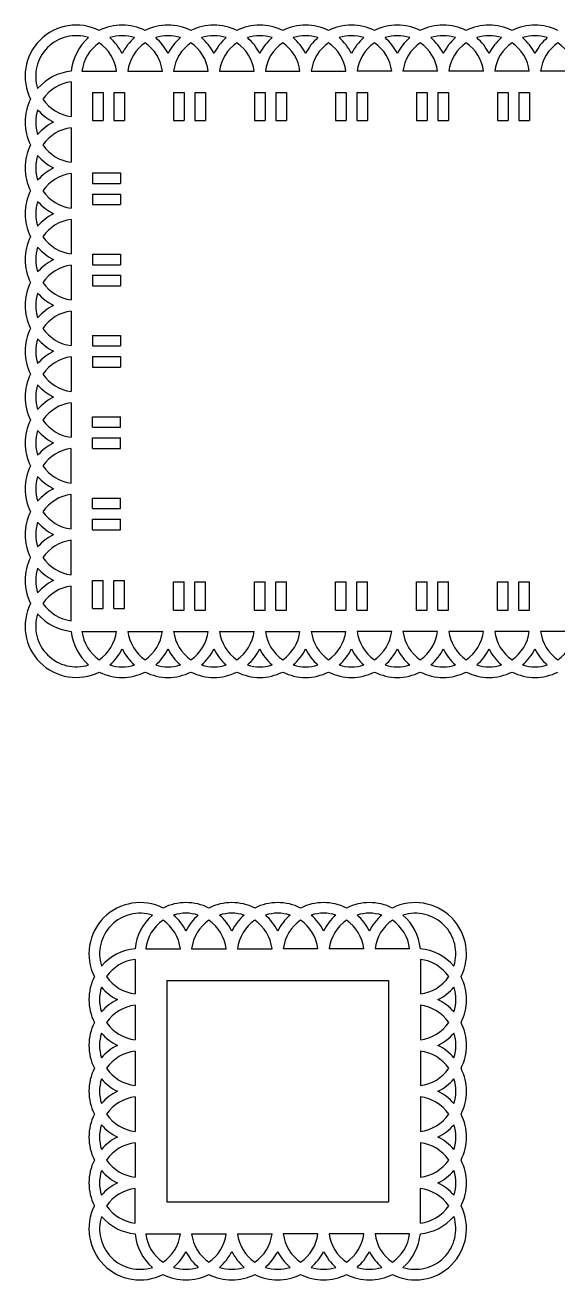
# Model space of a CAD drawing. Extents: x -350 to 190, y 155 to 395.
# Drawn here: x -350 to -249.7, y 156.4 to 392.8 of the extents above; entities that cross this region are included whole.
import ezdxf

# ---------------------------------------------------------------- set-up
doc = ezdxf.new("R2010")
doc.units = 0
doc.layers.get('0').update_dxf_attribs({"linetype": 'CONTINUOUS'})

msp = doc.modelspace()

# ---------------------------------------------------------------- linework, layer by layer
for p, q in [((-339.350709, 384.132136), (-332.833472, 384.132136)), ((-330.714131, 384.132136), (-324.196895, 384.132136)), ((-322.077554, 384.132136), (-315.560318, 384.132136)), ((-313.440977, 384.132136), (-306.92374, 384.132136)), ((-304.804399, 384.132136), (-298.287163, 384.132136)), ((-296.167822, 384.132136), (-289.650585, 384.132136)), ((-281.014008, 384.132136), (-287.531245, 384.132136)), ((-272.377431, 384.132136), (-278.894667, 384.132136)), ((-263.740853, 384.132136), (-270.25809, 384.132136)), ((-255.104276, 384.132136), (-261.621512, 384.132136)), ((-246.467698, 384.132136), (-252.984935, 384.132136)), ((-341.363162, 382.119682), (-341.363162, 375.602446)), ((-337.363162, 380.132136), (-337.363162, 374.832136)), ((-337.363162, 380.132136), (-335.363162, 380.132136)), ((-335.363162, 380.132136), (-335.363162, 374.832136)), ((-333.363162, 380.132136), (-333.363162, 374.832136)), ((-333.363162, 380.132136), (-331.363162, 380.132136)), ((-331.363162, 380.132136), (-331.363162, 374.832136)), ((-322.105745, 380.132136), (-322.105745, 374.832136)), ((-322.105745, 380.132136), (-320.105745, 380.132136)), ((-320.105745, 380.132136), (-320.105745, 374.832136)), ((-318.105745, 380.132136), (-318.105745, 374.832136)), ((-318.105745, 380.132136), (-316.105745, 380.132136)), ((-316.105745, 380.132136), (-316.105745, 374.832136)), ((-306.848329, 380.132136), (-306.848329, 374.832136)), ((-306.848329, 380.132136), (-304.848329, 380.132136)), ((-304.848329, 380.132136), (-304.848329, 374.832136)), ((-302.848329, 380.132136), (-300.848329, 380.132136)), ((-302.848329, 380.132136), (-302.848329, 374.832136)), ((-300.848329, 380.132136), (-300.848329, 374.832136)), ((-291.590912, 380.132136), (-291.590912, 374.832136)), ((-291.590912, 380.132136), (-289.590912, 380.132136)), ((-289.590912, 380.132136), (-289.590912, 374.832136)), ((-287.590912, 380.132136), (-285.590912, 380.132136)), ((-287.590912, 380.132136), (-287.590912, 374.832136)), ((-285.590912, 380.132136), (-285.590912, 374.832136)), ((-276.333495, 380.132136), (-276.333495, 374.832136)), ((-276.333495, 380.132136), (-274.333495, 380.132136)), ((-274.333495, 380.132136), (-274.333495, 374.832136)), ((-272.333495, 380.132136), (-272.333495, 374.832136)), ((-272.333495, 380.132136), (-270.333495, 380.132136)), ((-270.333495, 380.132136), (-270.333495, 374.832136)), ((-261.076079, 380.132136), (-259.076079, 380.132136)), ((-261.076079, 380.132136), (-261.076079, 374.832136)), ((-259.076079, 380.132136), (-259.076079, 374.832136)), ((-257.076079, 380.132136), (-257.076079, 374.832136)), ((-257.076079, 380.132136), (-255.076079, 380.132136)), ((-255.076079, 380.132136), (-255.076079, 374.832136)), ((-337.363162, 374.832136), (-335.363162, 374.832136)), ((-333.363162, 374.832136), (-331.363162, 374.832136)), ((-322.105745, 374.832136), (-320.105745, 374.832136)), ((-318.105745, 374.832136), (-316.105745, 374.832136)), ((-306.848329, 374.832136), (-304.848329, 374.832136)), ((-302.848329, 374.832136), (-300.848329, 374.832136)), ((-291.590912, 374.832136), (-289.590912, 374.832136)), ((-287.590912, 374.832136), (-285.590912, 374.832136)), ((-276.333495, 374.832136), (-274.333495, 374.832136)), ((-272.333495, 374.832136), (-270.333495, 374.832136)), ((-261.076079, 374.832136), (-259.076079, 374.832136)), ((-257.076079, 374.832136), (-255.076079, 374.832136)), ((-341.363162, 373.483105), (-341.363162, 366.965869)), ((-341.363162, 364.846528), (-341.363162, 358.329291)), ((-337.363162, 364.98238), (-337.363162, 362.98238)), ((-337.363162, 364.98238), (-332.063162, 364.98238)), ((-332.063162, 364.98238), (-332.063162, 362.98238)), ((-337.363162, 362.98238), (-332.063162, 362.98238)), ((-337.363162, 360.98238), (-337.363162, 358.98238)), ((-337.363162, 360.98238), (-332.063162, 360.98238)), ((-332.063162, 360.98238), (-332.063162, 358.98238)), ((-337.363162, 358.98238), (-332.063162, 358.98238)), ((-341.363162, 356.20995), (-341.363162, 349.692714)), ((-341.363162, 347.573373), (-341.363162, 341.056136)), ((-337.363162, 349.674055), (-337.363162, 347.674055)), ((-337.363162, 349.674055), (-332.063162, 349.674055)), ((-337.363162, 347.674055), (-332.063162, 347.674055)), ((-332.063162, 349.674055), (-332.063162, 347.674055)), ((-337.363162, 345.674055), (-337.363162, 343.674055)), ((-337.363162, 345.674055), (-332.063162, 345.674055)), ((-332.063162, 345.674055), (-332.063162, 343.674055)), ((-337.363162, 343.674055), (-332.063162, 343.674055)), ((-341.363162, 338.936795), (-341.363162, 332.419559)), ((-337.363162, 334.359889), (-337.363162, 332.359889)), ((-337.363162, 334.359889), (-332.063162, 334.359889)), ((-332.063162, 334.359889), (-332.063162, 332.359889)), ((-337.363162, 332.359889), (-332.063162, 332.359889)), ((-341.363162, 330.300218), (-341.363162, 323.782982)), ((-337.363162, 330.359889), (-337.363162, 328.359889)), ((-337.363162, 330.359889), (-332.063162, 330.359889)), ((-332.063162, 330.359889), (-332.063162, 328.359889)), ((-337.363162, 328.359889), (-332.063162, 328.359889)), ((-341.363162, 321.663641), (-341.363162, 315.146404)), ((-337.363162, 317.034058), (-337.363162, 319.034058)), ((-337.363162, 319.034058), (-332.063162, 319.034058)), ((-337.363162, 317.034058), (-332.063162, 317.034058)), ((-332.063162, 317.034058), (-332.063162, 319.034058)), ((-337.363162, 315.034058), (-332.063162, 315.034058)), ((-337.363162, 313.034058), (-337.363162, 315.034058)), ((-332.063162, 313.034058), (-332.063162, 315.034058)), ((-341.363162, 306.509827), (-341.363162, 313.027063)), ((-337.363162, 313.034058), (-332.063162, 313.034058)), ((-341.363162, 297.873249), (-341.363162, 304.390486)), ((-337.363162, 301.708228), (-337.363162, 303.708228)), ((-337.363162, 303.708228), (-332.063162, 303.708228)), ((-332.063162, 301.708228), (-332.063162, 303.708228)), ((-337.363162, 301.708228), (-332.063162, 301.708228)), ((-337.363162, 297.708228), (-337.363162, 299.708228)), ((-337.363162, 299.708228), (-332.063162, 299.708228)), ((-332.063162, 297.708228), (-332.063162, 299.708228)), ((-341.363162, 289.236672), (-341.363162, 295.753909)), ((-337.363162, 297.708228), (-332.063162, 297.708228)), ((-341.363162, 280.600095), (-341.363162, 287.117331)), ((-337.363162, 282.889821), (-337.363162, 288.189821)), ((-337.363162, 288.189821), (-335.363162, 288.189821)), ((-335.363162, 282.889821), (-335.363162, 288.189821)), ((-333.363162, 282.889821), (-333.363162, 288.189821)), ((-333.363162, 288.189821), (-331.363162, 288.189821)), ((-331.363162, 282.889821), (-331.363162, 288.189821)), ((-322.105745, 282.587641), (-322.105745, 287.887641)), ((-322.105745, 287.887641), (-320.105745, 287.887641)), ((-320.105745, 282.587641), (-320.105745, 287.887641)), ((-318.105745, 282.587641), (-318.105745, 287.887641)), ((-318.105745, 287.887641), (-316.105745, 287.887641)), ((-316.105745, 282.587641), (-316.105745, 287.887641)), ((-306.848329, 282.587641), (-306.848329, 287.887641)), ((-306.848329, 287.887641), (-304.848329, 287.887641)), ((-304.848329, 282.587641), (-304.848329, 287.887641)), ((-302.848329, 282.587641), (-302.848329, 287.887641)), ((-302.848329, 287.887641), (-300.848329, 287.887641)), ((-300.848329, 282.587641), (-300.848329, 287.887641)), ((-291.590912, 282.587641), (-291.590912, 287.887641)), ((-291.590912, 287.887641), (-289.590912, 287.887641)), ((-289.590912, 282.587641), (-289.590912, 287.887641)), ((-287.590912, 282.587641), (-287.590912, 287.887641)), ((-287.590912, 287.887641), (-285.590912, 287.887641)), ((-285.590912, 282.587641), (-285.590912, 287.887641)), ((-276.333495, 282.587641), (-276.333495, 287.887641)), ((-276.333495, 287.887641), (-274.333495, 287.887641)), ((-274.333495, 282.587641), (-274.333495, 287.887641)), ((-272.333495, 282.587641), (-272.333495, 287.887641)), ((-272.333495, 287.887641), (-270.333495, 287.887641)), ((-270.333495, 282.587641), (-270.333495, 287.887641)), ((-261.076079, 282.587641), (-261.076079, 287.887641)), ((-261.076079, 287.887641), (-259.076079, 287.887641)), ((-259.076079, 282.587641), (-259.076079, 287.887641)), ((-257.076079, 282.587641), (-257.076079, 287.887641)), ((-257.076079, 287.887641), (-255.076079, 287.887641)), ((-255.076079, 282.587641), (-255.076079, 287.887641)), ((-337.363162, 282.889821), (-335.363162, 282.889821)), ((-333.363162, 282.889821), (-331.363162, 282.889821)), ((-322.105745, 282.587641), (-320.105745, 282.587641)), ((-318.105745, 282.587641), (-316.105745, 282.587641)), ((-306.848329, 282.587641), (-304.848329, 282.587641)), ((-302.848329, 282.587641), (-300.848329, 282.587641)), ((-291.590912, 282.587641), (-289.590912, 282.587641)), ((-287.590912, 282.587641), (-285.590912, 282.587641)), ((-276.333495, 282.587641), (-274.333495, 282.587641)), ((-272.333495, 282.587641), (-270.333495, 282.587641)), ((-261.076079, 282.587641), (-259.076079, 282.587641)), ((-257.076079, 282.587641), (-255.076079, 282.587641)), ((-339.350709, 278.587641), (-332.833472, 278.587641)), ((-330.714131, 278.587641), (-324.196895, 278.587641)), ((-322.077554, 278.587641), (-315.560318, 278.587641)), ((-313.440977, 278.587641), (-306.92374, 278.587641)), ((-304.804399, 278.587641), (-298.287163, 278.587641)), ((-296.167822, 278.587641), (-289.650585, 278.587641)), ((-281.014008, 278.587641), (-287.531245, 278.587641)), ((-272.377431, 278.587641), (-278.894667, 278.587641)), ((-263.740853, 278.587641), (-270.25809, 278.587641)), ((-255.104276, 278.587641), (-261.621512, 278.587641)), ((-246.467698, 278.587641), (-252.984935, 278.587641)), ((-327.336306, 218.79726), (-320.819069, 218.79726)), ((-318.699728, 218.79726), (-312.182492, 218.79726)), ((-310.063151, 218.79726), (-303.545915, 218.79726)), ((-294.909337, 218.79726), (-301.426574, 218.79726)), ((-286.27276, 218.79726), (-292.789996, 218.79726)), ((-277.636182, 218.79726), (-284.153419, 218.79726)), ((-329.348759, 216.784807), (-329.348759, 210.267571)), ((-275.623729, 216.784807), (-275.623729, 210.267571)), ((-323.348759, 212.79726), (-281.623729, 212.79726)), ((-323.348759, 212.79726), (-323.348759, 171.07223)), ((-281.623729, 212.79726), (-281.623729, 171.07223)), ((-329.348759, 208.14823), (-329.348759, 201.630993)), ((-275.623729, 208.14823), (-275.623729, 201.630993)), ((-329.348759, 199.511652), (-329.348759, 192.994416)), ((-275.623729, 199.511652), (-275.623729, 192.994416)), ((-329.348759, 190.875075), (-329.348759, 184.357838)), ((-275.623729, 190.875075), (-275.623729, 184.357838)), ((-329.348759, 182.238498), (-329.348759, 175.721261)), ((-275.623729, 182.238498), (-275.623729, 175.721261)), ((-329.348759, 167.084684), (-329.348759, 173.60192)), ((-275.623729, 167.084684), (-275.623729, 173.60192)), ((-323.348759, 171.07223), (-281.623729, 171.07223)), ((-327.336306, 165.07223), (-320.819069, 165.07223)), ((-318.699728, 165.07223), (-312.182492, 165.07223)), ((-310.063151, 165.07223), (-303.545915, 165.07223)), ((-294.909337, 165.07223), (-301.426574, 165.07223)), ((-286.27276, 165.07223), (-292.789996, 165.07223)), ((-277.636182, 165.07223), (-284.153419, 165.07223))]:
    msp.add_line(p, q)
for centre, radius, start, end in [((-340.410379, 383.179353), 9.636577, 63.377233, 206.622767), ((-331.773802, 383.179353), 9.636577, 63.377233, 116.622767), ((-323.137225, 383.179353), 9.636577, 63.377233, 116.622767), ((-314.500647, 383.179353), 9.636577, 63.377233, 116.622767), ((-305.86407, 383.179353), 9.636577, 63.377233, 116.622767), ((-297.227492, 383.179353), 9.636577, 63.377233, 116.622767), ((-288.590915, 383.179353), 9.636577, 63.377233, 116.622767), ((-279.954338, 383.179353), 9.636577, 63.377233, 116.622767), ((-271.31776, 383.179353), 9.636577, 63.377233, 116.622767), ((-262.681183, 383.179353), 9.636577, 63.377233, 116.622767), ((-254.044605, 383.179353), 9.636577, 63.377233, 116.622767), ((-340.410379, 383.179353), 7.636577, 72.327431, 197.672569), ((-331.773802, 383.179353), 9.636577, 130.96948, 174.32581), ((-331.773802, 383.179353), 7.636577, 72.327431, 107.672569), ((-340.410379, 383.179353), 9.636577, 26.333307, 49.03052), ((-323.137225, 383.179353), 9.636577, 130.96948, 153.666693), ((-323.137225, 383.179353), 7.636577, 72.327431, 107.672569), ((-331.773802, 383.179353), 9.636577, 26.333307, 49.03052), ((-314.500647, 383.179353), 9.636577, 130.96948, 153.666693), ((-323.137225, 383.179353), 9.636577, 26.333307, 49.03052), ((-314.500647, 383.179353), 7.636577, 72.327431, 107.672569), ((-305.86407, 383.179353), 9.636577, 130.96948, 153.666693), ((-305.86407, 383.179353), 7.636577, 72.327431, 107.672569), ((-314.500647, 383.179353), 9.636577, 26.333307, 49.03052), ((-297.227492, 383.179353), 9.636577, 130.96948, 153.666693), ((-305.86407, 383.179353), 9.636577, 26.333307, 49.03052), ((-297.227492, 383.179353), 7.636577, 72.327431, 107.672569), ((-288.590915, 383.179353), 9.636577, 130.96948, 153.666693), ((-288.590915, 383.179353), 7.636577, 72.327431, 107.672569), ((-297.227492, 383.179353), 9.636577, 26.333307, 49.03052), ((-279.954338, 383.179353), 9.636577, 130.96948, 153.666693), ((-279.954338, 383.179353), 7.636577, 72.327431, 107.672569), ((-288.590915, 383.179353), 9.636577, 26.333307, 49.03052), ((-271.31776, 383.179353), 9.636577, 130.96948, 153.666693), ((-279.954338, 383.179353), 9.636577, 26.333307, 49.03052), ((-271.31776, 383.179353), 7.636577, 72.327431, 107.672569), ((-262.681183, 383.179353), 9.636577, 130.96948, 153.666693), ((-262.681183, 383.179353), 7.636577, 72.327431, 107.672569), ((-271.31776, 383.179353), 9.636577, 26.333307, 49.03052), ((-254.044605, 383.179353), 9.636577, 130.96948, 153.666693), ((-262.681183, 383.179353), 9.636577, 26.333307, 49.03052), ((-254.044605, 383.179353), 7.636577, 72.327431, 107.672569), ((-245.408028, 383.179353), 9.636577, 130.96948, 153.666693), ((-331.773802, 383.179353), 7.636577, 124.435238, 172.832776), ((-340.410379, 383.179353), 7.636577, 7.167224, 55.564762), ((-323.137225, 383.179353), 7.636577, 124.435238, 172.832776), ((-331.773802, 383.179353), 7.636577, 7.167224, 55.564762), ((-314.500647, 383.179353), 7.636577, 124.435238, 172.832776), ((-323.137225, 383.179353), 7.636577, 7.167224, 55.564762), ((-305.86407, 383.179353), 7.636577, 124.435238, 172.832776), ((-314.500647, 383.179353), 7.636577, 7.167224, 55.564762), ((-297.227492, 383.179353), 7.636577, 124.435238, 172.832776), ((-305.86407, 383.179353), 7.636577, 7.167224, 55.564762), ((-288.590915, 383.179353), 7.636577, 124.435238, 172.832776), ((-297.227492, 383.179353), 7.636577, 7.167224, 55.564762), ((-279.954338, 383.179353), 7.636577, 124.435238, 172.832776), ((-288.590915, 383.179353), 7.636577, 7.167224, 55.564762), ((-271.31776, 383.179353), 7.636577, 124.435238, 172.832776), ((-279.954338, 383.179353), 7.636577, 7.167224, 55.564762), ((-262.681183, 383.179353), 7.636577, 124.435238, 172.832776), ((-271.31776, 383.179353), 7.636577, 7.167224, 55.564762), ((-254.044605, 383.179353), 7.636577, 124.435238, 172.832776), ((-262.681183, 383.179353), 7.636577, 7.167224, 55.564762), ((-245.408028, 383.179353), 7.636577, 124.435238, 172.832776), ((-254.044605, 383.179353), 7.636577, 7.167224, 55.564762), ((-340.410379, 374.542775), 9.636577, 95.67419, 139.03052), ((-340.410379, 374.542775), 7.636577, 97.167224, 145.564762), ((-340.410379, 374.542775), 9.636577, 153.377233, 206.622767), ((-340.410379, 383.179353), 7.636577, 214.435238, 262.832776), ((-340.410379, 374.542775), 7.636577, 162.327431, 197.672569), ((-340.410379, 383.179353), 9.636577, 220.96948, 243.666693), ((-340.410379, 365.906198), 9.636577, 116.333307, 139.03052), ((-340.410379, 365.906198), 7.636577, 97.167224, 145.564762), ((-340.410379, 365.906198), 9.636577, 153.377233, 206.622767), ((-340.410379, 374.542775), 7.636577, 214.435238, 262.832776), ((-340.410379, 365.906198), 7.636577, 162.327431, 197.672569), ((-340.410379, 374.542775), 9.636577, 220.96948, 243.666693), ((-340.410379, 357.269621), 9.636577, 116.333307, 139.03052), ((-340.410379, 357.269621), 7.636577, 97.167224, 145.564762), ((-340.410379, 357.269621), 9.636577, 153.377233, 206.622767), ((-340.410379, 357.269621), 7.636577, 162.327431, 197.672569), ((-340.410379, 365.906198), 9.636577, 220.96948, 243.666693), ((-340.410379, 365.906198), 7.636577, 214.435238, 262.832776), ((-340.410379, 348.633043), 9.636577, 116.333307, 139.03052), ((-340.410379, 348.633043), 7.636577, 97.167224, 145.564762), ((-340.410379, 348.633043), 9.636577, 153.377233, 206.622767), ((-340.410379, 357.269621), 7.636577, 214.435238, 262.832776), ((-340.410379, 348.633043), 7.636577, 162.327431, 197.672569), ((-340.410379, 357.269621), 9.636577, 220.96948, 243.666693), ((-340.410379, 339.996466), 9.636577, 116.333307, 139.03052), ((-340.410379, 339.996466), 7.636577, 97.167224, 145.564762), ((-340.410379, 339.996466), 9.636577, 153.377233, 206.622767), ((-340.410379, 348.633043), 7.636577, 214.435238, 262.832776), ((-340.410379, 339.996466), 7.636577, 162.327431, 197.672569), ((-340.410379, 348.633043), 9.636577, 220.96948, 243.666693), ((-340.410379, 331.359889), 9.636577, 116.333307, 139.03052), ((-340.410379, 331.359889), 7.636577, 97.167224, 145.564762), ((-340.410379, 331.359889), 9.636577, 153.377233, 206.622767), ((-340.410379, 331.359889), 7.636577, 162.327431, 197.672569), ((-340.410379, 339.996466), 9.636577, 220.96948, 243.666693), ((-340.410379, 339.996466), 7.636577, 214.435238, 262.832776), ((-340.410379, 322.723311), 9.636577, 116.333307, 139.03052), ((-340.410379, 322.723311), 7.636577, 97.167224, 145.564762), ((-340.410379, 322.723311), 9.636577, 153.377233, 206.622767), ((-340.410379, 331.359889), 7.636577, 214.435238, 262.832776), ((-340.410379, 322.723311), 7.636577, 162.327431, 197.672569), ((-340.410379, 331.359889), 9.636577, 220.96948, 243.666693), ((-340.410379, 314.086734), 9.636577, 116.333307, 139.03052), ((-340.410379, 314.086734), 7.636577, 97.167224, 145.564762), ((-340.410379, 314.086734), 9.636577, 153.377233, 206.622767), ((-340.410379, 322.723311), 7.636577, 214.435238, 262.832776), ((-340.410379, 314.086734), 7.636577, 162.327431, 197.672569), ((-340.410379, 322.723311), 9.636577, 220.96948, 243.666693), ((-340.410379, 305.450156), 9.636577, 116.333307, 139.03052), ((-340.410379, 305.450156), 7.636577, 97.167224, 145.564762), ((-340.410379, 305.450156), 9.636577, 153.377233, 206.622767), ((-340.410379, 314.086734), 7.636577, 214.435238, 262.832776), ((-340.410379, 305.450156), 7.636577, 162.327431, 197.672569), ((-340.410379, 314.086734), 9.636577, 220.96948, 243.666693), ((-340.410379, 296.813579), 9.636577, 116.333307, 139.03052), ((-340.410379, 296.813579), 7.636577, 97.167224, 145.564762), ((-340.410379, 296.813579), 9.636577, 153.377233, 206.622767), ((-340.410379, 305.450156), 7.636577, 214.435238, 262.832776), ((-340.410379, 296.813579), 7.636577, 162.327431, 197.672569), ((-340.410379, 305.450156), 9.636577, 220.96948, 243.666693), ((-340.410379, 288.177002), 9.636577, 116.333307, 139.03052), ((-340.410379, 288.177002), 7.636577, 97.167224, 145.564762), ((-340.410379, 288.177002), 9.636577, 153.377233, 206.622767), ((-340.410379, 296.813579), 7.636577, 214.435238, 262.832776), ((-340.410379, 288.177002), 7.636577, 162.327431, 197.672569), ((-340.410379, 296.813579), 9.636577, 220.96948, 243.666693), ((-340.410379, 279.540424), 9.636577, 116.333307, 139.03052), ((-340.410379, 279.540424), 7.636577, 97.167224, 145.564762), ((-340.410379, 279.540424), 9.636577, 153.377233, 296.622767), ((-340.410379, 288.177002), 7.636577, 214.435238, 262.832776), ((-340.410379, 279.540424), 7.636577, 162.327431, 287.672569), ((-340.410379, 288.177002), 9.636577, 220.96948, 264.32581), ((-331.773802, 279.540424), 9.636577, 185.67419, 229.03052), ((-331.773802, 279.540424), 7.636577, 187.167224, 235.564762), ((-340.410379, 279.540424), 7.636577, 304.435238, 352.832776), ((-323.137225, 279.540424), 7.636577, 187.167224, 235.564762), ((-331.773802, 279.540424), 7.636577, 304.435238, 352.832776), ((-314.500647, 279.540424), 7.636577, 187.167224, 235.564762), ((-323.137225, 279.540424), 7.636577, 304.435238, 352.832776), ((-305.86407, 279.540424), 7.636577, 187.167224, 235.564762), ((-314.500647, 279.540424), 7.636577, 304.435238, 352.832776), ((-297.227492, 279.540424), 7.636577, 187.167224, 235.564762), ((-305.86407, 279.540424), 7.636577, 304.435238, 352.832776), ((-288.590915, 279.540424), 7.636577, 187.167224, 235.564762), ((-297.227492, 279.540424), 7.636577, 304.435238, 352.832776), ((-279.954338, 279.540424), 7.636577, 187.167224, 235.564762), ((-288.590915, 279.540424), 7.636577, 304.435238, 352.832776), ((-271.31776, 279.540424), 7.636577, 187.167224, 235.564762), ((-279.954338, 279.540424), 7.636577, 304.435238, 352.832776), ((-262.681183, 279.540424), 7.636577, 187.167224, 235.564762), ((-271.31776, 279.540424), 7.636577, 304.435238, 352.832776), ((-254.044605, 279.540424), 7.636577, 187.167224, 235.564762), ((-262.681183, 279.540424), 7.636577, 304.435238, 352.832776), ((-245.408028, 279.540424), 7.636577, 187.167224, 235.564762), ((-254.044605, 279.540424), 7.636577, 304.435238, 352.832776), ((-340.410379, 279.540424), 9.636577, 310.96948, 333.666693), ((-323.137225, 279.540424), 9.636577, 206.333307, 229.03052), ((-331.773802, 279.540424), 9.636577, 310.96948, 333.666693), ((-314.500647, 279.540424), 9.636577, 206.333307, 229.03052), ((-323.137225, 279.540424), 9.636577, 310.96948, 333.666693), ((-305.86407, 279.540424), 9.636577, 206.333307, 229.03052), ((-314.500647, 279.540424), 9.636577, 310.96948, 333.666693), ((-297.227492, 279.540424), 9.636577, 206.333307, 229.03052), ((-305.86407, 279.540424), 9.636577, 310.96948, 333.666693), ((-288.590915, 279.540424), 9.636577, 206.333307, 229.03052), ((-297.227492, 279.540424), 9.636577, 310.96948, 333.666693), ((-279.954338, 279.540424), 9.636577, 206.333307, 229.03052), ((-288.590915, 279.540424), 9.636577, 310.96948, 333.666693), ((-271.31776, 279.540424), 9.636577, 206.333307, 229.03052), ((-279.954338, 279.540424), 9.636577, 310.96948, 333.666693), ((-262.681183, 279.540424), 9.636577, 206.333307, 229.03052), ((-271.31776, 279.540424), 9.636577, 310.96948, 333.666693), ((-254.044605, 279.540424), 9.636577, 206.333307, 229.03052), ((-262.681183, 279.540424), 9.636577, 310.96948, 333.666693), ((-245.408028, 279.540424), 9.636577, 206.333307, 229.03052), ((-331.773802, 279.540424), 7.636577, 252.327431, 287.672569), ((-323.137225, 279.540424), 7.636577, 252.327431, 287.672569), ((-314.500647, 279.540424), 7.636577, 252.327431, 287.672569), ((-305.86407, 279.540424), 7.636577, 252.327431, 287.672569), ((-297.227492, 279.540424), 7.636577, 252.327431, 287.672569), ((-288.590915, 279.540424), 7.636577, 252.327431, 287.672569), ((-279.954338, 279.540424), 7.636577, 252.327431, 287.672569), ((-271.31776, 279.540424), 7.636577, 252.327431, 287.672569), ((-262.681183, 279.540424), 7.636577, 252.327431, 287.672569), ((-254.044605, 279.540424), 7.636577, 252.327431, 287.672569), ((-331.773802, 279.540424), 9.636577, 243.377233, 296.622767), ((-323.137225, 279.540424), 9.636577, 243.377233, 296.622767), ((-314.500647, 279.540424), 9.636577, 243.377233, 296.622767), ((-305.86407, 279.540424), 9.636577, 243.377233, 296.622767), ((-297.227492, 279.540424), 9.636577, 243.377233, 296.622767), ((-288.590915, 279.540424), 9.636577, 243.377233, 296.622767), ((-279.954338, 279.540424), 9.636577, 243.377233, 296.622767), ((-271.31776, 279.540424), 9.636577, 243.377233, 296.622767), ((-262.681183, 279.540424), 9.636577, 243.377233, 296.622767), ((-254.044605, 279.540424), 9.636577, 243.377233, 296.622767), ((-328.395976, 217.844478), 9.636577, 63.377233, 206.622767), ((-319.759399, 217.844478), 9.636577, 63.377233, 116.622767), ((-311.122822, 217.844478), 9.636577, 63.377233, 116.622767), ((-302.486244, 217.844478), 9.636577, 63.377233, 116.622767), ((-293.849667, 217.844478), 9.636577, 63.377233, 116.622767), ((-285.213089, 217.844478), 9.636577, 63.377233, 116.622767), ((-276.576512, 217.844478), 9.636577, 333.377233, 116.622767), ((-328.395976, 217.844478), 7.636577, 72.327431, 197.672569), ((-319.759399, 217.844478), 9.636577, 130.96948, 174.32581), ((-319.759399, 217.844478), 7.636577, 72.327431, 107.672569), ((-328.395976, 217.844478), 9.636577, 26.333307, 49.03052), ((-311.122822, 217.844478), 9.636577, 130.96948, 153.666693), ((-311.122822, 217.844478), 7.636577, 72.327431, 107.672569), ((-319.759399, 217.844478), 9.636577, 26.333307, 49.03052), ((-302.486244, 217.844478), 9.636577, 130.96948, 153.666693), ((-311.122822, 217.844478), 9.636577, 26.333307, 49.03052), ((-302.486244, 217.844478), 7.636577, 72.327431, 107.672569), ((-293.849667, 217.844478), 9.636577, 130.96948, 153.666693), ((-293.849667, 217.844478), 7.636577, 72.327431, 107.672569), ((-302.486244, 217.844478), 9.636577, 26.333307, 49.03052), ((-285.213089, 217.844478), 9.636577, 130.96948, 153.666693), ((-293.849667, 217.844478), 9.636577, 26.333307, 49.03052), ((-285.213089, 217.844478), 7.636577, 72.327431, 107.672569), ((-276.576512, 217.844478), 9.636577, 130.96948, 153.666693), ((-276.576512, 217.844478), 7.636577, 342.327431, 107.672569), ((-285.213089, 217.844478), 9.636577, 5.67419, 49.03052), ((-319.759399, 217.844478), 7.636577, 124.435238, 172.832776), ((-328.395976, 217.844478), 7.636577, 7.167224, 55.564762), ((-311.122822, 217.844478), 7.636577, 124.435238, 172.832776), ((-319.759399, 217.844478), 7.636577, 7.167224, 55.564762), ((-302.486244, 217.844478), 7.636577, 124.435238, 172.832776), ((-311.122822, 217.844478), 7.636577, 7.167224, 55.564762), ((-293.849667, 217.844478), 7.636577, 124.435238, 172.832776), ((-302.486244, 217.844478), 7.636577, 7.167224, 55.564762), ((-285.213089, 217.844478), 7.636577, 124.435238, 172.832776), ((-293.849667, 217.844478), 7.636577, 7.167224, 55.564762), ((-276.576512, 217.844478), 7.636577, 124.435238, 172.832776), ((-285.213089, 217.844478), 7.636577, 7.167224, 55.564762), ((-328.395976, 209.2079), 9.636577, 95.67419, 139.03052), ((-276.576512, 209.2079), 9.636577, 40.96948, 84.32581), ((-328.395976, 209.2079), 7.636577, 97.167224, 145.564762), ((-276.576512, 209.2079), 7.636577, 34.435238, 82.832776), ((-328.395976, 209.2079), 9.636577, 153.377233, 206.622767), ((-328.395976, 217.844478), 7.636577, 214.435238, 262.832776), ((-276.576512, 217.844478), 7.636577, 277.167224, 325.564762), ((-276.576512, 209.2079), 9.636577, 333.377233, 26.622767), ((-328.395976, 209.2079), 7.636577, 162.327431, 197.672569), ((-328.395976, 217.844478), 9.636577, 220.96948, 243.666693), ((-276.576512, 217.844478), 9.636577, 296.333307, 319.03052), ((-276.576512, 209.2079), 7.636577, 342.327431, 17.672569), ((-328.395976, 200.571323), 9.636577, 116.333307, 139.03052), ((-328.395976, 200.571323), 7.636577, 97.167224, 145.564762), ((-276.576512, 200.571323), 7.636577, 34.435238, 82.832776), ((-276.576512, 200.571323), 9.636577, 40.96948, 63.666693), ((-328.395976, 200.571323), 9.636577, 153.377233, 206.622767), ((-328.395976, 209.2079), 7.636577, 214.435238, 262.832776), ((-276.576512, 209.2079), 7.636577, 277.167224, 325.564762), ((-276.576512, 200.571323), 9.636577, 333.377233, 26.622767), ((-328.395976, 200.571323), 7.636577, 162.327431, 197.672569), ((-328.395976, 209.2079), 9.636577, 220.96948, 243.666693), ((-276.576512, 209.2079), 9.636577, 296.333307, 319.03052), ((-276.576512, 200.571323), 7.636577, 342.327431, 17.672569), ((-328.395976, 191.934745), 9.636577, 116.333307, 139.03052), ((-328.395976, 191.934745), 7.636577, 97.167224, 145.564762), ((-276.576512, 191.934745), 7.636577, 34.435238, 82.832776), ((-276.576512, 191.934745), 9.636577, 40.96948, 63.666693), ((-328.395976, 191.934745), 9.636577, 153.377233, 206.622767), ((-328.395976, 200.571323), 7.636577, 214.435238, 262.832776), ((-276.576512, 200.571323), 7.636577, 277.167224, 325.564762), ((-276.576512, 191.934745), 9.636577, 333.377233, 26.622767), ((-328.395976, 191.934745), 7.636577, 162.327431, 197.672569), ((-328.395976, 200.571323), 9.636577, 220.96948, 243.666693), ((-328.395976, 200.571323), 9.636577, 220.96948, 243.666693), ((-276.576512, 200.571323), 9.636577, 296.333307, 319.03052), ((-276.576512, 191.934745), 7.636577, 342.327431, 17.672569), ((-328.395976, 183.298168), 9.636577, 116.333307, 139.03052), ((-276.576512, 183.298168), 9.636577, 40.96948, 63.666693), ((-328.395976, 183.298168), 7.636577, 97.167224, 145.564762), ((-276.576512, 183.298168), 7.636577, 34.435238, 82.832776), ((-328.395976, 183.298168), 9.636577, 153.377233, 206.622767), ((-328.395976, 191.934745), 7.636577, 214.435238, 262.832776), ((-276.576512, 191.934745), 7.636577, 277.167224, 325.564762), ((-276.576512, 183.298168), 9.636577, 333.377233, 26.622767), ((-328.395976, 183.298168), 7.636577, 162.327431, 197.672569), ((-328.395976, 191.934745), 9.636577, 220.96948, 243.666693), ((-276.576512, 191.934745), 9.636577, 296.333307, 319.03052), ((-276.576512, 183.298168), 7.636577, 342.327431, 17.672569), ((-328.395976, 174.661591), 9.636577, 116.333307, 139.03052), ((-328.395976, 174.661591), 7.636577, 97.167224, 145.564762), ((-276.576512, 174.661591), 7.636577, 34.435238, 82.832776), ((-276.576512, 174.661591), 9.636577, 40.96948, 63.666693), ((-328.395976, 174.661591), 9.636577, 153.377233, 206.622767), ((-328.395976, 183.298168), 7.636577, 214.435238, 262.832776), ((-276.576512, 183.298168), 7.636577, 277.167224, 325.564762), ((-276.576512, 174.661591), 9.636577, 333.377233, 26.622767), ((-328.395976, 174.661591), 7.636577, 162.327431, 197.672569), ((-328.395976, 183.298168), 9.636577, 220.96948, 243.666693), ((-276.576512, 183.298168), 9.636577, 296.333307, 319.03052), ((-276.576512, 174.661591), 7.636577, 342.327431, 17.672569), ((-328.395976, 166.025013), 9.636577, 116.333307, 139.03052), ((-328.395976, 166.025013), 7.636577, 97.167224, 145.564762), ((-276.576512, 166.025013), 7.636577, 34.435238, 82.832776), ((-276.576512, 166.025013), 9.636577, 40.96948, 63.666693), ((-328.395976, 166.025013), 9.636577, 153.377233, 296.622767), ((-328.395976, 174.661591), 7.636577, 214.435238, 262.832776), ((-276.576512, 166.025013), 9.636577, 243.377233, 26.622767), ((-276.576512, 174.661591), 7.636577, 277.167224, 325.564762), ((-328.395976, 166.025013), 7.636577, 162.327431, 287.672569), ((-328.395976, 174.661591), 9.636577, 220.96948, 264.32581), ((-276.576512, 166.025013), 7.636577, 252.327431, 17.672569), ((-276.576512, 174.661591), 9.636577, 275.67419, 319.03052), ((-319.759399, 166.025013), 9.636577, 185.67419, 229.03052), ((-319.759399, 166.025013), 7.636577, 187.167224, 235.564762), ((-328.395976, 166.025013), 7.636577, 304.435238, 352.832776), ((-311.122822, 166.025013), 7.636577, 187.167224, 235.564762), ((-319.759399, 166.025013), 7.636577, 304.435238, 352.832776), ((-302.486244, 166.025013), 7.636577, 187.167224, 235.564762), ((-311.122822, 166.025013), 7.636577, 304.435238, 352.832776), ((-293.849667, 166.025013), 7.636577, 187.167224, 235.564762), ((-302.486244, 166.025013), 7.636577, 304.435238, 352.832776), ((-285.213089, 166.025013), 7.636577, 187.167224, 235.564762), ((-293.849667, 166.025013), 7.636577, 304.435238, 352.832776), ((-276.576512, 166.025013), 7.636577, 187.167224, 235.564762), ((-285.213089, 166.025013), 7.636577, 304.435238, 352.832776), ((-285.213089, 166.025013), 9.636577, 310.96948, 354.32581), ((-328.395976, 166.025013), 9.636577, 310.96948, 333.666693), ((-311.122822, 166.025013), 9.636577, 206.333307, 229.03052), ((-319.759399, 166.025013), 9.636577, 310.96948, 333.666693), ((-302.486244, 166.025013), 9.636577, 206.333307, 229.03052), ((-311.122822, 166.025013), 9.636577, 310.96948, 333.666693), ((-293.849667, 166.025013), 9.636577, 206.333307, 229.03052), ((-302.486244, 166.025013), 9.636577, 310.96948, 333.666693), ((-285.213089, 166.025013), 9.636577, 206.333307, 229.03052), ((-293.849667, 166.025013), 9.636577, 310.96948, 333.666693), ((-276.576512, 166.025013), 9.636577, 206.333307, 229.03052), ((-319.759399, 166.025013), 7.636577, 252.327431, 287.672569), ((-311.122822, 166.025013), 7.636577, 252.327431, 287.672569), ((-302.486244, 166.025013), 7.636577, 252.327431, 287.672569), ((-293.849667, 166.025013), 7.636577, 252.327431, 287.672569), ((-285.213089, 166.025013), 7.636577, 252.327431, 287.672569), ((-319.759399, 166.025013), 9.636577, 243.377233, 296.622767), ((-311.122822, 166.025013), 9.636577, 243.377233, 296.622767), ((-302.486244, 166.025013), 9.636577, 243.377233, 296.622767), ((-293.849667, 166.025013), 9.636577, 243.377233, 296.622767), ((-285.213089, 166.025013), 9.636577, 243.377233, 296.622767)]:
    msp.add_arc(centre, radius, start, end)

doc.saveas('drawing.dxf')
